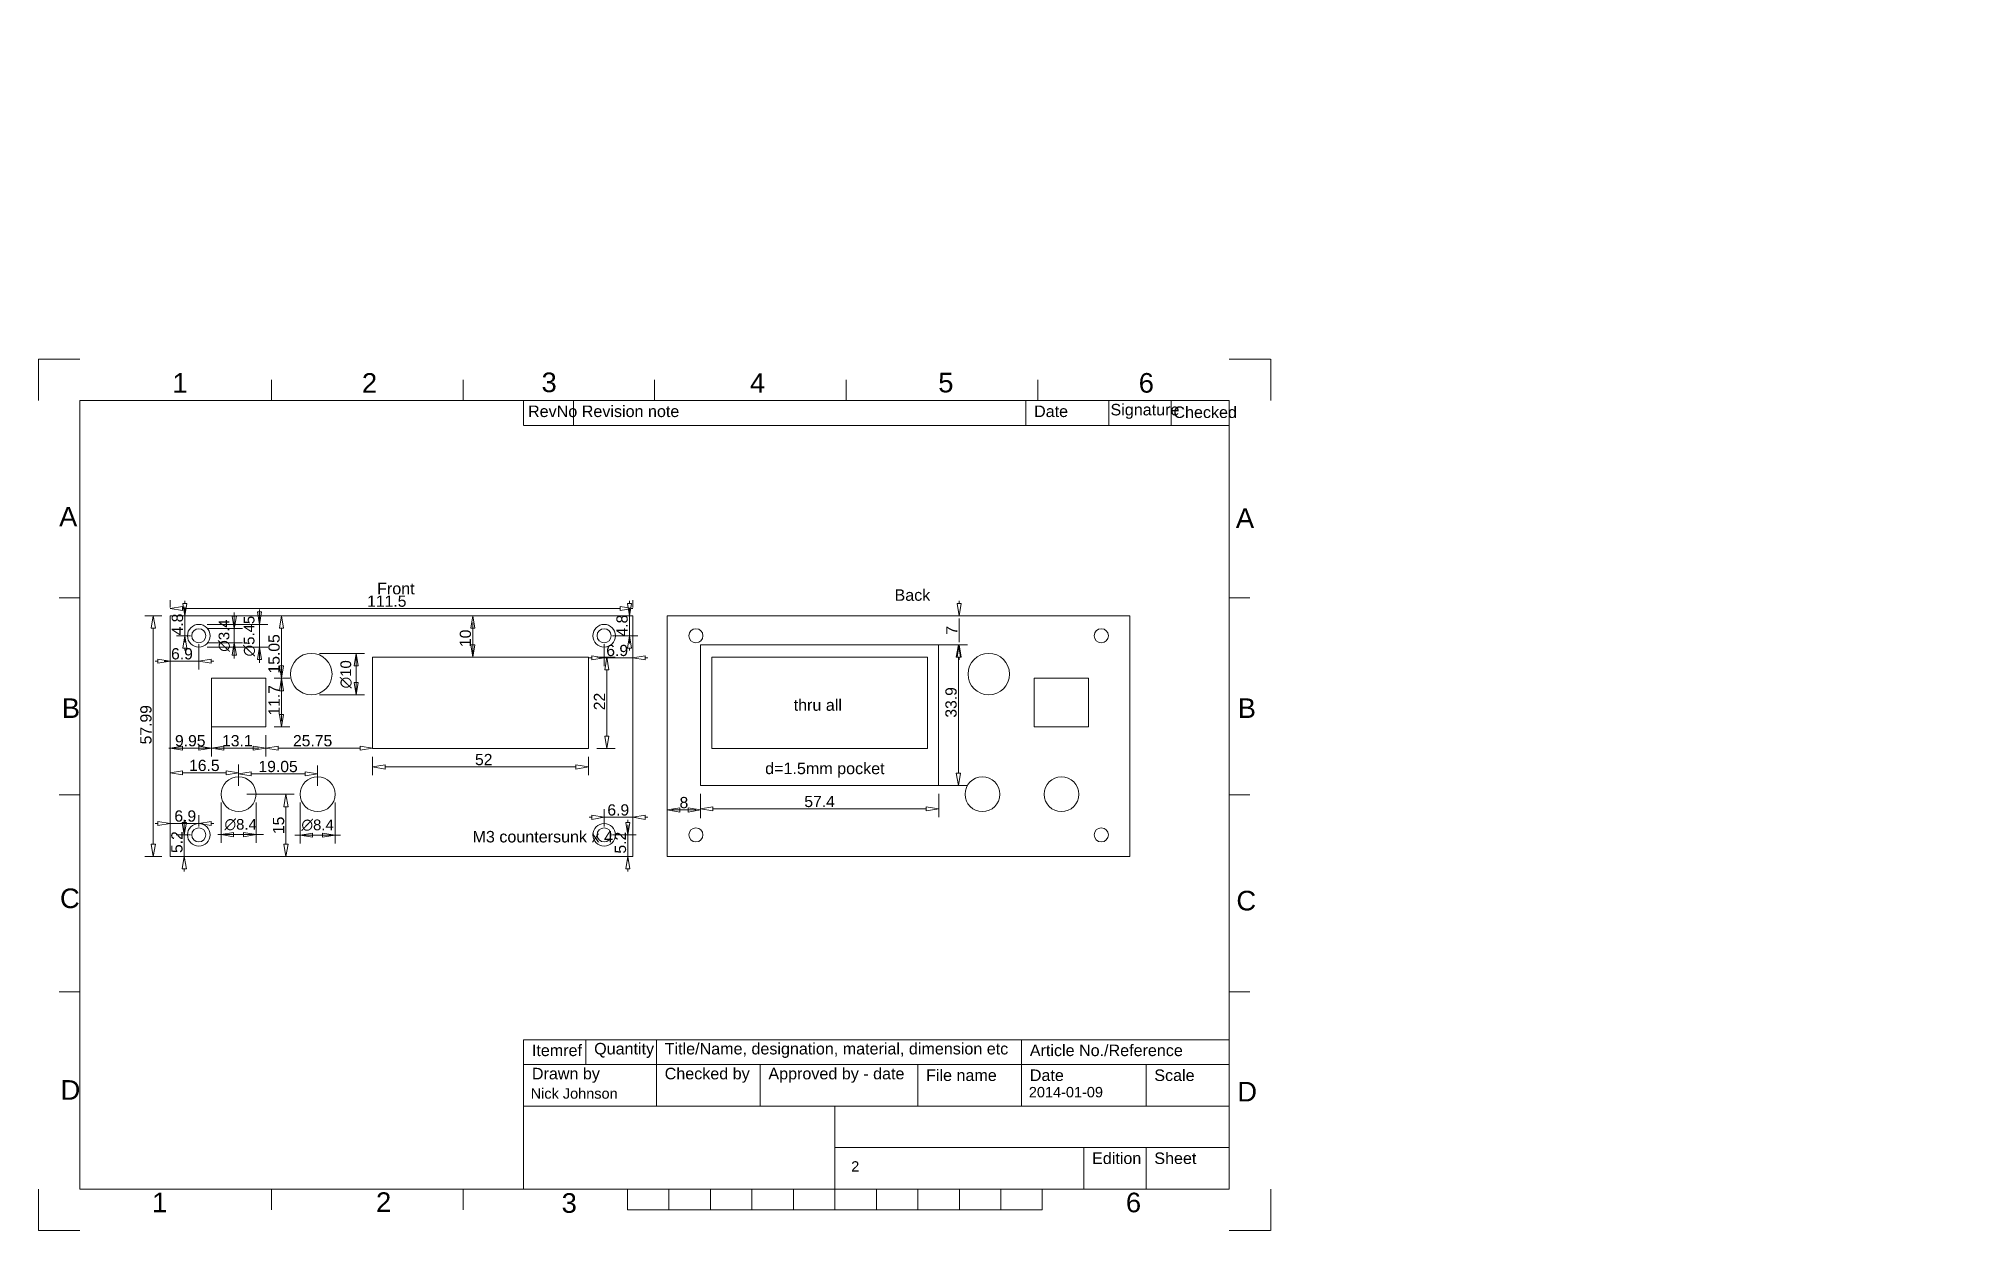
# Model space of a CAD drawing. Header units: millimetres. Extents: x 0 to 463, y 0 to 287.
import ezdxf

# ---------------------------------------------------------------- set-up
doc = ezdxf.new("R2010")
doc.units = ezdxf.units.MM
for name, color, linetype, lineweight in [('CONTINUOUS', 7, 'Continuous', 0), ('DIMENSIONS', 7, 'Continuous', 0), ('VISIBLE', 7, 'Continuous', 0)]:
    doc.layers.add(name, color=color, linetype=linetype, lineweight=lineweight)
doc.dimstyles.new('ISO-25', dxfattribs={"dimtxt": 2.5, "dimasz": 2.5, "dimexe": 1.25, "dimexo": 0.625, "dimtad": 1, "dimtxsty": 'Standard', "dimcen": 2.5, "dimadec": 0, "dimazin": 0, "dimtfac": 1, "dimtmove": 0, "dimatfit": 3, "dimfxl": 1, "dimarcsym": 0})

# ---------------------------------------------------------------- blocks, each defined once
blk = doc.blocks.new('D1')
at = {"layer": 'DIMENSIONS'}
for p, q in [((47.2, 148.9), (47.2, 137.85)), ((47.2, 148.04), (47.2, 148.64)), ((40.64, 145.04), (49.2, 145.04)), ((40.64, 141.64), (49.2, 141.64)), ((47.2, 138.64), (47.2, 138.04))]:
    blk.add_line(p, q, dxfattribs=at)
for points in [[(47.2, 145.04), (46.7, 148.04), (47.7, 148.04), (47.2, 145.04)], [(47.2, 141.64), (47.7, 138.64), (46.7, 138.64), (47.2, 141.64)]]:
    blk.add_lwpolyline(points, dxfattribs=at)
at = {"layer": 'DIMENSIONS', "insert": (44.73, 143.37), "attachment_point": 5, "rotation": 90}
for s, char_height in [('{\\fAlibre Symbols|b0|i0|c0|p0;n}{\\fArial|b0|i0|c0|p0;\\H0.95x;3.4}{\\fMicrosoft Sans Serif|b0|i0|c0|p0;\\H0.85x;}', 2.70785), ('{\\fArial|b0|i0|c0|p0;}', 2.7079), ('{\\fArial|b0|i0|c0|p0;}', 2.7079)]:
    blk.add_mtext(s, dxfattribs=dict(at, char_height=char_height))
blk = doc.blocks.new('D2')
at = {"layer": 'DIMENSIONS'}
for p, q in [((53.27, 149.06), (53.27, 149.66)), ((53.27, 149.65), (53.27, 136.83)), ((40.64, 146.06), (55.27, 146.06)), ((40.64, 140.61), (55.27, 140.61)), ((53.27, 137.61), (53.27, 137.01))]:
    blk.add_line(p, q, dxfattribs=at)
for points in [[(53.27, 146.06), (52.77, 149.06), (53.77, 149.06), (53.27, 146.06)], [(53.27, 140.61), (53.77, 137.61), (52.77, 137.61), (53.27, 140.61)]]:
    blk.add_lwpolyline(points, dxfattribs=at)
at = {"layer": 'DIMENSIONS', "insert": (50.8, 143.24), "attachment_point": 5, "rotation": 90}
for s, char_height in [('{\\fAlibre Symbols|b0|i0|c0|p0;n}{\\fArial|b0|i0|c0|p0;\\H0.95x;5.45}{\\fMicrosoft Sans Serif|b0|i0|c0|p0;\\H0.85x;}', 2.70785), ('{\\fArial|b0|i0|c0|p0;}', 2.7079), ('{\\fArial|b0|i0|c0|p0;}', 2.7079)]:
    blk.add_mtext(s, dxfattribs=dict(at, char_height=char_height))
blk = doc.blocks.new('D3')
at = {"layer": 'DIMENSIONS'}
for p, q in [((67.77, 139.09), (78.56, 139.09)), ((76.56, 139.03), (76.56, 129.03)), ((76.56, 136.09), (76.56, 134.03)), ((76.56, 132.09), (76.56, 134.03)), ((67.77, 129.09), (78.56, 129.09))]:
    blk.add_line(p, q, dxfattribs=at)
for points in [[(76.56, 139.09), (77.06, 136.09), (76.06, 136.09), (76.56, 139.09)], [(76.56, 129.09), (76.06, 132.09), (77.06, 132.09), (76.56, 129.09)]]:
    blk.add_lwpolyline(points, dxfattribs=at)
at = {"layer": 'DIMENSIONS', "insert": (74.09, 134.03), "attachment_point": 5, "rotation": 90}
for s, char_height in [('{\\fAlibre Symbols|b0|i0|c0|p0;n}{\\fArial|b0|i0|c0|p0;\\H0.95x;10}{\\fMicrosoft Sans Serif|b0|i0|c0|p0;\\H0.85x;}', 2.70785), ('{\\fArial|b0|i0|c0|p0;}', 2.7079), ('{\\fArial|b0|i0|c0|p0;}', 2.7079)]:
    blk.add_mtext(s, dxfattribs=dict(at, char_height=char_height))
blk = doc.blocks.new('D4')
at = {"layer": 'DIMENSIONS'}
for p, q in [((56.79, 133.09), (60.57, 133.09)), ((58.57, 132.76), (58.57, 122.76)), ((58.57, 130.09), (58.57, 127.76)), ((58.57, 124.39), (58.57, 127.76)), ((56.79, 121.39), (60.57, 121.39))]:
    blk.add_line(p, q, dxfattribs=at)
for points in [[(58.57, 133.09), (59.07, 130.09), (58.07, 130.09), (58.57, 133.09)], [(58.57, 121.39), (58.07, 124.39), (59.07, 124.39), (58.57, 121.39)]]:
    blk.add_lwpolyline(points, dxfattribs=at)
at = {"layer": 'DIMENSIONS', "insert": (56.8, 127.76), "char_height": 2.7079, "attachment_point": 5, "rotation": 90}
for s in ['{\\fArial|b0|i0|c0|p0;11.7}{\\fMicrosoft Sans Serif|b0|i0|c0|p0;\\H0.85x;}', '{\\fArial|b0|i0|c0|p0;}', '{\\fArial|b0|i0|c0|p0;}']:
    blk.add_mtext(s, dxfattribs=at)
blk = doc.blocks.new('D5')
at = {"layer": 'DIMENSIONS'}
for p, q in [((41.69, 119.39), (41.69, 114.26)), ((53.11, 116.26), (42.76, 116.26)), ((44.69, 116.26), (47.94, 116.26)), ((51.79, 116.26), (47.94, 116.26)), ((54.79, 119.39), (54.79, 114.26))]:
    blk.add_line(p, q, dxfattribs=at)
for points in [[(41.69, 116.26), (44.69, 116.76), (44.69, 115.76), (41.69, 116.26)], [(54.79, 116.26), (51.79, 115.76), (51.79, 116.76), (54.79, 116.26)]]:
    blk.add_lwpolyline(points, dxfattribs=at)
at = {"layer": 'DIMENSIONS', "insert": (47.94, 118.02), "char_height": 2.7079, "attachment_point": 5}
for s in ['{\\fArial|b0|i0|c0|p0;13.1}{\\fMicrosoft Sans Serif|b0|i0|c0|p0;\\H0.85x;}', '{\\fArial|b0|i0|c0|p0;}', '{\\fArial|b0|i0|c0|p0;}']:
    blk.add_mtext(s, dxfattribs=at)
blk = doc.blocks.new('D6')
at = {"layer": 'DIMENSIONS'}
for p, q in [((44.04, 103.14), (44.04, 93.4)), ((52.44, 103.14), (52.44, 93.4)), ((54.26, 95.4), (43.21, 95.4)), ((47.04, 95.4), (48.74, 95.4)), ((49.44, 95.4), (48.74, 95.4))]:
    blk.add_line(p, q, dxfattribs=at)
for points in [[(44.04, 95.4), (47.04, 95.9), (47.04, 94.9), (44.04, 95.4)], [(52.44, 95.4), (49.44, 94.9), (49.44, 95.9), (52.44, 95.4)]]:
    blk.add_lwpolyline(points, dxfattribs=at)
at = {"layer": 'DIMENSIONS', "insert": (48.74, 97.87), "attachment_point": 5}
for s, char_height in [('{\\fAlibre Symbols|b0|i0|c0|p0;n}{\\fArial|b0|i0|c0|p0;\\H0.95x;8.4}{\\fMicrosoft Sans Serif|b0|i0|c0|p0;\\H0.85x;}', 2.70785), ('{\\fArial|b0|i0|c0|p0;}', 2.7079), ('{\\fArial|b0|i0|c0|p0;}', 2.7079)]:
    blk.add_mtext(s, dxfattribs=dict(at, char_height=char_height))
blk = doc.blocks.new('D7')
at = {"layer": 'DIMENSIONS'}
for p, q in [((63.09, 103.14), (63.09, 93.27)), ((71.49, 103.14), (71.49, 93.27)), ((72.81, 95.27), (61.76, 95.27)), ((66.09, 95.27), (67.28, 95.27)), ((68.49, 95.27), (67.28, 95.27))]:
    blk.add_line(p, q, dxfattribs=at)
for points in [[(63.09, 95.27), (66.09, 95.77), (66.09, 94.77), (63.09, 95.27)], [(71.49, 95.27), (68.49, 94.77), (68.49, 95.77), (71.49, 95.27)]]:
    blk.add_lwpolyline(points, dxfattribs=at)
at = {"layer": 'DIMENSIONS', "insert": (67.28, 97.74), "attachment_point": 5}
for s, char_height in [('{\\fAlibre Symbols|b0|i0|c0|p0;n}{\\fArial|b0|i0|c0|p0;\\H0.95x;8.4}{\\fMicrosoft Sans Serif|b0|i0|c0|p0;\\H0.85x;}', 2.70785), ('{\\fArial|b0|i0|c0|p0;}', 2.7079), ('{\\fArial|b0|i0|c0|p0;}', 2.7079)]:
    blk.add_mtext(s, dxfattribs=dict(at, char_height=char_height))
blk = doc.blocks.new('D8')
at = {"layer": 'DIMENSIONS'}
for p, q in [((80.54, 114.14), (80.54, 109.72)), ((83.54, 111.72), (107.32, 111.72)), ((103.55, 111.72), (111.08, 111.72)), ((129.54, 111.72), (107.32, 111.72)), ((132.54, 114.14), (132.54, 109.72))]:
    blk.add_line(p, q, dxfattribs=at)
for points in [[(80.54, 111.72), (83.54, 112.22), (83.54, 111.22), (80.54, 111.72)], [(132.54, 111.72), (129.54, 111.22), (129.54, 112.22), (132.54, 111.72)]]:
    blk.add_lwpolyline(points, dxfattribs=at)
at = {"layer": 'DIMENSIONS', "insert": (107.32, 113.48), "char_height": 2.7079, "attachment_point": 5}
for s in ['{\\fArial|b0|i0|c0|p0;52}{\\fMicrosoft Sans Serif|b0|i0|c0|p0;\\H0.85x;}', '{\\fArial|b0|i0|c0|p0;}', '{\\fArial|b0|i0|c0|p0;}']:
    blk.add_mtext(s, dxfattribs=at)
blk = doc.blocks.new('D9')
at = {"layer": 'DIMENSIONS'}
for p, q in [((134.54, 138.14), (138.97, 138.14)), ((136.97, 135.14), (136.97, 127.49)), ((136.97, 123.73), (136.97, 131.26)), ((136.97, 119.14), (136.97, 127.49)), ((134.54, 116.14), (138.97, 116.14))]:
    blk.add_line(p, q, dxfattribs=at)
for points in [[(136.97, 138.14), (137.47, 135.14), (136.47, 135.14), (136.97, 138.14)], [(136.97, 116.14), (136.47, 119.14), (137.47, 119.14), (136.97, 116.14)]]:
    blk.add_lwpolyline(points, dxfattribs=at)
at = {"layer": 'DIMENSIONS', "insert": (135.21, 127.49), "char_height": 2.7079, "attachment_point": 5, "rotation": 90}
for s in ['{\\fArial|b0|i0|c0|p0;22}{\\fMicrosoft Sans Serif|b0|i0|c0|p0;\\H0.85x;}', '{\\fArial|b0|i0|c0|p0;}', '{\\fArial|b0|i0|c0|p0;}']:
    blk.add_mtext(s, dxfattribs=at)
blk = doc.blocks.new('D10')
at = {"layer": 'DIMENSIONS'}
for p, q in [((31.74, 146.14), (31.74, 135.21)), ((38.64, 141.34), (38.64, 135.21)), ((28.74, 137.21), (28.14, 137.21)), ((30.3, 137.21), (38.89, 137.21)), ((41.64, 137.21), (42.24, 137.21))]:
    blk.add_line(p, q, dxfattribs=at)
for points in [[(31.74, 137.21), (28.74, 136.71), (28.74, 137.71), (31.74, 137.21)], [(38.64, 137.21), (41.64, 137.71), (41.64, 136.71), (38.64, 137.21)]]:
    blk.add_lwpolyline(points, dxfattribs=at)
at = {"layer": 'DIMENSIONS', "insert": (34.59, 138.97), "char_height": 2.7079, "attachment_point": 5}
for s in ['{\\fArial|b0|i0|c0|p0;6.9}{\\fMicrosoft Sans Serif|b0|i0|c0|p0;\\H0.85x;}', '{\\fArial|b0|i0|c0|p0;}', '{\\fArial|b0|i0|c0|p0;}']:
    blk.add_mtext(s, dxfattribs=at)
blk = doc.blocks.new('D11')
at = {"layer": 'DIMENSIONS'}
for p, q in [((35.29, 151.14), (35.29, 151.74)), ((35.29, 150.33), (35.29, 141.75)), ((33.74, 148.14), (37.29, 148.14)), ((36.64, 143.34), (33.29, 143.34)), ((35.29, 140.34), (35.29, 139.74))]:
    blk.add_line(p, q, dxfattribs=at)
for points in [[(35.29, 148.14), (34.79, 151.14), (35.79, 151.14), (35.29, 148.14)], [(35.29, 143.34), (35.79, 140.34), (34.79, 140.34), (35.29, 143.34)]]:
    blk.add_lwpolyline(points, dxfattribs=at)
at = {"layer": 'DIMENSIONS', "insert": (33.52, 146.04), "char_height": 2.7079, "attachment_point": 5, "rotation": 90}
for s in ['{\\fArial|b0|i0|c0|p0;4.8}{\\fMicrosoft Sans Serif|b0|i0|c0|p0;\\H0.85x;}', '{\\fArial|b0|i0|c0|p0;}', '{\\fArial|b0|i0|c0|p0;}']:
    blk.add_mtext(s, dxfattribs=at)
blk = doc.blocks.new('D12')
at = {"layer": 'DIMENSIONS'}
for p, q in [((28.74, 98.11), (28.14, 98.11)), ((31.1, 98.11), (39.69, 98.11)), ((31.74, 92.14), (31.74, 100.11)), ((38.64, 97.34), (38.64, 100.11)), ((41.64, 98.11), (42.24, 98.11))]:
    blk.add_line(p, q, dxfattribs=at)
for points in [[(31.74, 98.11), (28.74, 97.61), (28.74, 98.61), (31.74, 98.11)], [(38.64, 98.11), (41.64, 98.61), (41.64, 97.61), (38.64, 98.11)]]:
    blk.add_lwpolyline(points, dxfattribs=at)
at = {"layer": 'DIMENSIONS', "insert": (35.39, 99.87), "char_height": 2.7079, "attachment_point": 5}
for s in ['{\\fArial|b0|i0|c0|p0;6.9}{\\fMicrosoft Sans Serif|b0|i0|c0|p0;\\H0.85x;}', '{\\fArial|b0|i0|c0|p0;}', '{\\fArial|b0|i0|c0|p0;}']:
    blk.add_mtext(s, dxfattribs=at)
blk = doc.blocks.new('D13')
at = {"layer": 'DIMENSIONS'}
for p, q in [((35.16, 98.34), (35.16, 98.94)), ((35.16, 89.31), (35.16, 97.89)), ((36.64, 95.34), (33.16, 95.34)), ((33.74, 90.14), (37.16, 90.14)), ((35.16, 87.14), (35.16, 86.54))]:
    blk.add_line(p, q, dxfattribs=at)
for points in [[(35.16, 95.34), (34.66, 98.34), (35.66, 98.34), (35.16, 95.34)], [(35.16, 90.14), (35.66, 87.14), (34.66, 87.14), (35.16, 90.14)]]:
    blk.add_lwpolyline(points, dxfattribs=at)
at = {"layer": 'DIMENSIONS', "insert": (33.39, 93.6), "char_height": 2.7079, "attachment_point": 5, "rotation": 90}
for s in ['{\\fArial|b0|i0|c0|p0;5.2}{\\fMicrosoft Sans Serif|b0|i0|c0|p0;\\H0.85x;}', '{\\fArial|b0|i0|c0|p0;}', '{\\fArial|b0|i0|c0|p0;}']:
    blk.add_mtext(s, dxfattribs=at)
blk = doc.blocks.new('D14')
at = {"layer": 'DIMENSIONS'}
for p, q in [((142.44, 151.14), (142.44, 151.74)), ((142.44, 150.07), (142.44, 141.48)), ((141.24, 148.14), (140.44, 148.14)), ((138.34, 143.34), (144.44, 143.34)), ((142.44, 140.34), (142.44, 139.74))]:
    blk.add_line(p, q, dxfattribs=at)
for points in [[(142.44, 148.14), (141.94, 151.14), (142.94, 151.14), (142.44, 148.14)], [(142.44, 143.34), (142.94, 140.34), (141.94, 140.34), (142.44, 143.34)]]:
    blk.add_lwpolyline(points, dxfattribs=at)
at = {"layer": 'DIMENSIONS', "insert": (140.68, 145.77), "char_height": 2.7079, "attachment_point": 5, "rotation": 90}
for s in ['{\\fArial|b0|i0|c0|p0;4.8}{\\fMicrosoft Sans Serif|b0|i0|c0|p0;\\H0.85x;}', '{\\fArial|b0|i0|c0|p0;}', '{\\fArial|b0|i0|c0|p0;}']:
    blk.add_mtext(s, dxfattribs=at)
blk = doc.blocks.new('D15')
at = {"layer": 'DIMENSIONS'}
for p, q in [((143.24, 146.14), (143.24, 136.01)), ((136.34, 141.34), (136.34, 136.01)), ((133.34, 138.01), (132.74, 138.01)), ((143.77, 138.01), (135.18, 138.01)), ((146.24, 138.01), (146.84, 138.01))]:
    blk.add_line(p, q, dxfattribs=at)
for points in [[(136.34, 138.01), (133.34, 137.51), (133.34, 138.51), (136.34, 138.01)], [(143.24, 138.01), (146.24, 138.51), (146.24, 137.51), (143.24, 138.01)]]:
    blk.add_lwpolyline(points, dxfattribs=at)
at = {"layer": 'DIMENSIONS', "insert": (139.48, 139.77), "char_height": 2.7079, "attachment_point": 5}
for s in ['{\\fArial|b0|i0|c0|p0;6.9}{\\fMicrosoft Sans Serif|b0|i0|c0|p0;\\H0.85x;}', '{\\fArial|b0|i0|c0|p0;}', '{\\fArial|b0|i0|c0|p0;}']:
    blk.add_mtext(s, dxfattribs=at)
blk = doc.blocks.new('D16')
at = {"layer": 'DIMENSIONS'}
for p, q in [((142.04, 98.34), (142.04, 98.94)), ((142.04, 89.17), (142.04, 97.76)), ((138.34, 95.34), (144.04, 95.34)), ((141.24, 90.14), (140.04, 90.14)), ((142.04, 87.14), (142.04, 86.54))]:
    blk.add_line(p, q, dxfattribs=at)
for points in [[(142.04, 95.34), (141.54, 98.34), (142.54, 98.34), (142.04, 95.34)], [(142.04, 90.14), (142.54, 87.14), (141.54, 87.14), (142.04, 90.14)]]:
    blk.add_lwpolyline(points, dxfattribs=at)
at = {"layer": 'DIMENSIONS', "insert": (140.28, 93.47), "char_height": 2.7079, "attachment_point": 5, "rotation": 90}
for s in ['{\\fArial|b0|i0|c0|p0;5.2}{\\fMicrosoft Sans Serif|b0|i0|c0|p0;\\H0.85x;}', '{\\fArial|b0|i0|c0|p0;}', '{\\fArial|b0|i0|c0|p0;}']:
    blk.add_mtext(s, dxfattribs=at)
blk = doc.blocks.new('D17')
at = {"layer": 'DIMENSIONS'}
for p, q in [((133.34, 99.58), (132.74, 99.58)), ((144.04, 99.58), (135.45, 99.58)), ((136.34, 97.34), (136.34, 101.58)), ((143.24, 92.14), (143.24, 101.58)), ((146.24, 99.58), (146.84, 99.58))]:
    blk.add_line(p, q, dxfattribs=at)
for points in [[(136.34, 99.58), (133.34, 99.08), (133.34, 100.08), (136.34, 99.58)], [(143.24, 99.58), (146.24, 100.08), (146.24, 99.08), (143.24, 99.58)]]:
    blk.add_lwpolyline(points, dxfattribs=at)
at = {"layer": 'DIMENSIONS', "insert": (139.74, 101.34), "char_height": 2.7079, "attachment_point": 5}
for s in ['{\\fArial|b0|i0|c0|p0;6.9}{\\fMicrosoft Sans Serif|b0|i0|c0|p0;\\H0.85x;}', '{\\fArial|b0|i0|c0|p0;}', '{\\fArial|b0|i0|c0|p0;}']:
    blk.add_mtext(s, dxfattribs=at)
blk = doc.blocks.new('D18')
at = {"layer": 'DIMENSIONS'}
for p, q in [((31.74, 146.14), (31.74, 114.26)), ((41.69, 131.09), (41.69, 114.26)), ((31.42, 116.26), (41.77, 116.26)), ((34.74, 116.26), (36.59, 116.26)), ((38.69, 116.26), (36.59, 116.26))]:
    blk.add_line(p, q, dxfattribs=at)
for points in [[(31.74, 116.26), (34.74, 116.76), (34.74, 115.76), (31.74, 116.26)], [(41.69, 116.26), (38.69, 115.76), (38.69, 116.76), (41.69, 116.26)]]:
    blk.add_lwpolyline(points, dxfattribs=at)
at = {"layer": 'DIMENSIONS', "insert": (36.59, 118.02), "char_height": 2.7079, "attachment_point": 5}
for s in ['{\\fArial|b0|i0|c0|p0;9.95}{\\fMicrosoft Sans Serif|b0|i0|c0|p0;\\H0.85x;}', '{\\fArial|b0|i0|c0|p0;}', '{\\fArial|b0|i0|c0|p0;}']:
    blk.add_mtext(s, dxfattribs=at)
blk = doc.blocks.new('D19')
at = {"layer": 'DIMENSIONS'}
for p, q in [((33.74, 148.14), (60.57, 148.14)), ((58.57, 145.14), (58.57, 138.97)), ((58.57, 132.91), (58.57, 145.03)), ((58.57, 136.09), (58.57, 138.97)), ((56.79, 133.09), (60.57, 133.09))]:
    blk.add_line(p, q, dxfattribs=at)
for points in [[(58.57, 148.14), (59.07, 145.14), (58.07, 145.14), (58.57, 148.14)], [(58.57, 133.09), (58.07, 136.09), (59.07, 136.09), (58.57, 133.09)]]:
    blk.add_lwpolyline(points, dxfattribs=at)
at = {"layer": 'DIMENSIONS', "insert": (56.8, 138.97), "char_height": 2.7079, "attachment_point": 5, "rotation": 90}
for s in ['{\\fArial|b0|i0|c0|p0;15.05}{\\fMicrosoft Sans Serif|b0|i0|c0|p0;\\H0.85x;}', '{\\fArial|b0|i0|c0|p0;}', '{\\fArial|b0|i0|c0|p0;}']:
    blk.add_mtext(s, dxfattribs=at)
blk = doc.blocks.new('D20')
at = {"layer": 'DIMENSIONS'}
for p, q in [((54.79, 119.39), (54.79, 114.26)), ((57.79, 116.26), (66.08, 116.26)), ((72.14, 116.26), (60.03, 116.26)), ((77.54, 116.26), (66.08, 116.26)), ((80.54, 118.14), (80.54, 118.26))]:
    blk.add_line(p, q, dxfattribs=at)
for points in [[(54.79, 116.26), (57.79, 116.76), (57.79, 115.76), (54.79, 116.26)], [(80.54, 116.26), (77.54, 115.76), (77.54, 116.76), (80.54, 116.26)]]:
    blk.add_lwpolyline(points, dxfattribs=at)
at = {"layer": 'DIMENSIONS', "insert": (66.08, 118.02), "char_height": 2.7079, "attachment_point": 5}
for s in ['{\\fArial|b0|i0|c0|p0;25.75}{\\fMicrosoft Sans Serif|b0|i0|c0|p0;\\H0.85x;}', '{\\fArial|b0|i0|c0|p0;}', '{\\fArial|b0|i0|c0|p0;}']:
    blk.add_mtext(s, dxfattribs=at)
blk = doc.blocks.new('D21')
at = {"layer": 'DIMENSIONS'}
for p, q in [((141.24, 148.14), (102.68, 148.14)), ((104.68, 146.47), (104.68, 138.94)), ((104.68, 145.14), (104.68, 142.71)), ((104.68, 141.14), (104.68, 142.71)), ((82.54, 138.14), (106.68, 138.14))]:
    blk.add_line(p, q, dxfattribs=at)
for points in [[(104.68, 148.14), (105.18, 145.14), (104.18, 145.14), (104.68, 148.14)], [(104.68, 138.14), (104.18, 141.14), (105.18, 141.14), (104.68, 138.14)]]:
    blk.add_lwpolyline(points, dxfattribs=at)
at = {"layer": 'DIMENSIONS', "insert": (102.91, 142.71), "char_height": 2.7079, "attachment_point": 5, "rotation": 90}
for s in ['{\\fArial|b0|i0|c0|p0;10}{\\fMicrosoft Sans Serif|b0|i0|c0|p0;\\H0.85x;}', '{\\fArial|b0|i0|c0|p0;}', '{\\fArial|b0|i0|c0|p0;}']:
    blk.add_mtext(s, dxfattribs=at)
blk = doc.blocks.new('D22')
at = {"layer": 'DIMENSIONS'}
for p, q in [((31.74, 150.14), (31.74, 151.88)), ((34.74, 149.88), (83.96, 149.88)), ((89.67, 149.88), (78.26, 149.88)), ((140.24, 149.88), (83.96, 149.88)), ((143.24, 150.14), (143.24, 151.88))]:
    blk.add_line(p, q, dxfattribs=at)
for points in [[(31.74, 149.88), (34.74, 150.38), (34.74, 149.38), (31.74, 149.88)], [(143.24, 149.88), (140.24, 149.38), (140.24, 150.38), (143.24, 149.88)]]:
    blk.add_lwpolyline(points, dxfattribs=at)
at = {"layer": 'DIMENSIONS', "insert": (83.96, 151.65), "char_height": 2.7079, "attachment_point": 5}
for s in ['{\\fArial|b0|i0|c0|p0;111.5}{\\fMicrosoft Sans Serif|b0|i0|c0|p0;\\H0.85x;}', '{\\fArial|b0|i0|c0|p0;}', '{\\fArial|b0|i0|c0|p0;}']:
    blk.add_mtext(s, dxfattribs=at)
blk = doc.blocks.new('D23')
at = {"layer": 'DIMENSIONS'}
for p, q in [((29.74, 148.14), (25.68, 148.14)), ((27.68, 145.14), (27.68, 121.89)), ((27.68, 127.95), (27.68, 115.83)), ((27.68, 93.14), (27.68, 121.89)), ((29.74, 90.14), (25.68, 90.14))]:
    blk.add_line(p, q, dxfattribs=at)
for points in [[(27.68, 148.14), (28.18, 145.14), (27.18, 145.14), (27.68, 148.14)], [(27.68, 90.14), (27.18, 93.14), (28.18, 93.14), (27.68, 90.14)]]:
    blk.add_lwpolyline(points, dxfattribs=at)
at = {"layer": 'DIMENSIONS', "insert": (25.92, 121.89), "char_height": 2.7079, "attachment_point": 5, "rotation": 90}
for s in ['{\\fArial|b0|i0|c0|p0;57.99}{\\fMicrosoft Sans Serif|b0|i0|c0|p0;\\H0.85x;}', '{\\fArial|b0|i0|c0|p0;}', '{\\fArial|b0|i0|c0|p0;}']:
    blk.add_mtext(s, dxfattribs=at)
blk = doc.blocks.new('D24')
at = {"layer": 'DIMENSIONS'}
for p, q in [((31.74, 92.14), (31.74, 112.31)), ((48.24, 107.14), (48.24, 112.31)), ((34.74, 110.31), (39.99, 110.31)), ((34.81, 110.31), (45.16, 110.31)), ((45.24, 110.31), (39.99, 110.31))]:
    blk.add_line(p, q, dxfattribs=at)
for points in [[(31.74, 110.31), (34.74, 110.81), (34.74, 109.81), (31.74, 110.31)], [(48.24, 110.31), (45.24, 109.81), (45.24, 110.81), (48.24, 110.31)]]:
    blk.add_lwpolyline(points, dxfattribs=at)
at = {"layer": 'DIMENSIONS', "insert": (39.99, 112.07), "char_height": 2.7079, "attachment_point": 5}
for s in ['{\\fArial|b0|i0|c0|p0;16.5}{\\fMicrosoft Sans Serif|b0|i0|c0|p0;\\H0.85x;}', '{\\fArial|b0|i0|c0|p0;}', '{\\fArial|b0|i0|c0|p0;}']:
    blk.add_mtext(s, dxfattribs=at)
blk = doc.blocks.new('D25')
at = {"layer": 'DIMENSIONS'}
for p, q in [((48.24, 107.14), (48.24, 112.05)), ((67.29, 107.14), (67.29, 112.05)), ((51.24, 110.05), (57.76, 110.05)), ((63.82, 110.05), (51.71, 110.05)), ((64.29, 110.05), (57.76, 110.05))]:
    blk.add_line(p, q, dxfattribs=at)
for points in [[(48.24, 110.05), (51.24, 110.55), (51.24, 109.55), (48.24, 110.05)], [(67.29, 110.05), (64.29, 109.55), (64.29, 110.55), (67.29, 110.05)]]:
    blk.add_lwpolyline(points, dxfattribs=at)
at = {"layer": 'DIMENSIONS', "insert": (57.76, 111.81), "char_height": 2.7079, "attachment_point": 5}
for s in ['{\\fArial|b0|i0|c0|p0;19.05}{\\fMicrosoft Sans Serif|b0|i0|c0|p0;\\H0.85x;}', '{\\fArial|b0|i0|c0|p0;}', '{\\fArial|b0|i0|c0|p0;}']:
    blk.add_mtext(s, dxfattribs=at)
blk = doc.blocks.new('D26')
at = {"layer": 'DIMENSIONS'}
for p, q in [((50.24, 105.14), (61.65, 105.14)), ((59.65, 102.14), (59.65, 97.64)), ((59.65, 93.88), (59.65, 101.41)), ((59.65, 93.14), (59.65, 97.64)), ((33.74, 90.14), (61.65, 90.14))]:
    blk.add_line(p, q, dxfattribs=at)
for points in [[(59.65, 105.14), (60.15, 102.14), (59.15, 102.14), (59.65, 105.14)], [(59.65, 90.14), (59.15, 93.14), (60.15, 93.14), (59.65, 90.14)]]:
    blk.add_lwpolyline(points, dxfattribs=at)
at = {"layer": 'DIMENSIONS', "insert": (57.89, 97.64), "char_height": 2.7079, "attachment_point": 5, "rotation": 90}
for s in ['{\\fArial|b0|i0|c0|p0;15}{\\fMicrosoft Sans Serif|b0|i0|c0|p0;\\H0.85x;}', '{\\fArial|b0|i0|c0|p0;}', '{\\fArial|b0|i0|c0|p0;}']:
    blk.add_mtext(s, dxfattribs=at)
blk = doc.blocks.new('D27')
at = {"layer": 'DIMENSIONS'}
for p, q in [((161.56, 141.14), (223.71, 141.14)), ((221.71, 138.14), (221.71, 127.27)), ((221.71, 132.45), (221.71, 122.1)), ((221.71, 110.24), (221.71, 127.27)), ((161.56, 107.24), (223.71, 107.24))]:
    blk.add_line(p, q, dxfattribs=at)
for points in [[(221.71, 141.14), (222.21, 138.14), (221.21, 138.14), (221.71, 141.14)], [(221.71, 107.24), (221.21, 110.24), (222.21, 110.24), (221.71, 107.24)]]:
    blk.add_lwpolyline(points, dxfattribs=at)
at = {"layer": 'DIMENSIONS', "insert": (219.95, 127.27), "char_height": 2.7079, "attachment_point": 5, "rotation": 90}
for s in ['{\\fArial|b0|i0|c0|p0;33.9}{\\fMicrosoft Sans Serif|b0|i0|c0|p0;\\H0.85x;}', '{\\fArial|b0|i0|c0|p0;}', '{\\fArial|b0|i0|c0|p0;}']:
    blk.add_mtext(s, dxfattribs=at)
blk = doc.blocks.new('D28')
at = {"layer": 'DIMENSIONS'}
for p, q in [((221.9, 151.14), (221.9, 151.74)), ((261.06, 148.14), (219.9, 148.14)), ((221.9, 141.75), (221.9, 147.52)), ((218.96, 141.14), (223.9, 141.14)), ((221.9, 138.14), (221.9, 137.54))]:
    blk.add_line(p, q, dxfattribs=at)
for points in [[(221.9, 148.14), (221.4, 151.14), (222.4, 151.14), (221.9, 148.14)], [(221.9, 141.14), (222.4, 138.14), (221.4, 138.14), (221.9, 141.14)]]:
    blk.add_lwpolyline(points, dxfattribs=at)
at = {"layer": 'DIMENSIONS', "insert": (220.13, 144.64), "char_height": 2.7079, "attachment_point": 5, "rotation": 90}
for s in ['{\\fArial|b0|i0|c0|p0;7}{\\fMicrosoft Sans Serif|b0|i0|c0|p0;\\H0.85x;}', '{\\fArial|b0|i0|c0|p0;}', '{\\fArial|b0|i0|c0|p0;}']:
    blk.add_mtext(s, dxfattribs=at)
blk = doc.blocks.new('D29')
at = {"layer": 'DIMENSIONS'}
for p, q in [((159.56, 105.24), (159.56, 99.62)), ((216.96, 105.24), (216.96, 99.62)), ((162.56, 101.62), (188.26, 101.62)), ((183.08, 101.62), (193.43, 101.62)), ((213.96, 101.62), (188.26, 101.62))]:
    blk.add_line(p, q, dxfattribs=at)
for points in [[(159.56, 101.62), (162.56, 102.12), (162.56, 101.12), (159.56, 101.62)], [(216.96, 101.62), (213.96, 101.12), (213.96, 102.12), (216.96, 101.62)]]:
    blk.add_lwpolyline(points, dxfattribs=at)
at = {"layer": 'DIMENSIONS', "insert": (188.26, 103.38), "char_height": 2.7079, "attachment_point": 5}
for s in ['{\\fArial|b0|i0|c0|p0;57.4}{\\fMicrosoft Sans Serif|b0|i0|c0|p0;\\H0.85x;}', '{\\fArial|b0|i0|c0|p0;}', '{\\fArial|b0|i0|c0|p0;}']:
    blk.add_mtext(s, dxfattribs=at)
blk = doc.blocks.new('D30')
at = {"layer": 'DIMENSIONS'}
for p, q in [((151.56, 92.14), (151.56, 103.35)), ((159.56, 105.24), (159.56, 99.35)), ((158.44, 101.35), (152.68, 101.35)), ((154.56, 101.35), (155.56, 101.35)), ((156.56, 101.35), (155.56, 101.35))]:
    blk.add_line(p, q, dxfattribs=at)
for points in [[(151.56, 101.35), (154.56, 101.85), (154.56, 100.85), (151.56, 101.35)], [(159.56, 101.35), (156.56, 100.85), (156.56, 101.85), (159.56, 101.35)]]:
    blk.add_lwpolyline(points, dxfattribs=at)
at = {"layer": 'DIMENSIONS', "insert": (155.56, 103.12), "char_height": 2.7079, "attachment_point": 5}
for s in ['{\\fArial|b0|i0|c0|p0;8}{\\fMicrosoft Sans Serif|b0|i0|c0|p0;\\H0.85x;}', '{\\fArial|b0|i0|c0|p0;}', '{\\fArial|b0|i0|c0|p0;}']:
    blk.add_mtext(s, dxfattribs=at)
blk = doc.blocks.new('BLOCK0')
at = {"layer": 'CONTINUOUS'}
for p, q in [((0, 209.99), (0, 199.99)), ((10.02, 209.99), (0.02, 209.99)), ((296.96, 209.99), (286.96, 209.99)), ((297, 199.99), (297, 209.99)), ((56.17, 200), (56.17, 205)), ((102.33, 200), (102.33, 205)), ((148.5, 200), (148.5, 205)), ((194.67, 199.99), (194.67, 204.99)), ((240.83, 199.99), (240.83, 204.99)), ((287, 200), (10, 200)), ((10, 200), (10, 10)), ((116.94, 193.99), (116.94, 199.99)), ((128.96, 193.99), (128.96, 199.99)), ((237.96, 193.99), (237.96, 199.99)), ((257.96, 193.99), (257.96, 199.99)), ((272.96, 193.99), (272.96, 199.99)), ((287, 10), (287, 200)), ((116.96, 193.99), (286.96, 193.99)), ((5, 152.5), (10, 152.5)), ((286.94, 152.5), (291.94, 152.5)), ((10, 105), (5, 105)), ((291.94, 105), (286.94, 105)), ((10, 57.5), (5, 57.5)), ((291.94, 57.5), (286.94, 57.5)), ((116.94, 46), (286.94, 46)), ((116.94, 40), (116.94, 46)), ((131.94, 40), (131.94, 46)), ((148.94, 40), (148.94, 46)), ((236.94, 40), (236.94, 46)), ((116.94, 40), (286.94, 40)), ((116.94, 10), (116.94, 40)), ((148.94, 30), (148.94, 40)), ((173.94, 30), (173.94, 40)), ((211.94, 30), (211.94, 40)), ((236.94, 30), (236.94, 40)), ((266.94, 30), (266.94, 40)), ((116.94, 30), (286.94, 30)), ((191.94, 10), (191.94, 30)), ((191.94, 20), (286.94, 20)), ((251.94, 10), (251.94, 20)), ((266.94, 10), (266.94, 20)), ((191.94, 10), (191.94, 15)), ((0, 0), (0, 10)), ((10, 10), (287, 10)), ((56.17, 10), (56.17, 5)), ((102.33, 10), (102.33, 5)), ((141.94, 5), (141.94, 10)), ((151.94, 5), (151.94, 10)), ((161.94, 5), (161.94, 10)), ((171.94, 5), (171.94, 10)), ((181.94, 5), (181.94, 10)), ((191.94, 10), (191.94, 5)), ((201.94, 5), (201.94, 10)), ((211.94, 5), (211.94, 10)), ((221.94, 5), (221.94, 10)), ((231.94, 5), (231.94, 10)), ((241.94, 5), (241.94, 10)), ((297, 0), (297, 10)), ((141.94, 5), (241.94, 5)), ((0, 0), (10, 0)), ((296.94, 0), (286.94, 0))]:
    blk.add_line(p, q, dxfattribs=at)
at = {"layer": 'CONTINUOUS', "attachment_point": 4}
for s, insert, char_height in [('{\\fArial|b0|i0|c0|p0;\\C7;1}{\\fArial|b0|i0|c0|p0;\\C7;}', (32.27, 204.25), 4.7214), ('{\\fArial|b0|i0|c0|p0;\\C7;2}{\\fArial|b0|i0|c0|p0;\\C7;}', (77.96, 204.25), 4.7214), ('{\\fArial|b0|i0|c0|p0;\\C7;3}{\\fArial|b0|i0|c0|p0;\\C7;}', (121.25, 204.36), 4.7214), ('{\\fArial|b0|i0|c0|p0;\\C7;4}{\\fArial|b0|i0|c0|p0;\\C7;}', (171.46, 204.24), 4.7214), ('{\\fArial|b0|i0|c0|p0;\\C7;5}{\\fArial|b0|i0|c0|p0;\\C7;}', (216.86, 204.3), 4.7214), ('{\\fArial|b0|i0|c0|p0;\\C7;6}{\\fArial|b0|i0|c0|p0;\\C7;}', (265.17, 204.24), 4.7214), ('{\\fArial|b0|i0|c0|p0;\\C7;Signature}{\\fArial|b0|i0|c0|p0;\\C7;}', (258.37, 197.4), 2.7773), ('{\\fArial|b0|i0|c0|p0;\\C7;RevNo}{\\fArial|b0|i0|c0|p0;\\C7;}', (118, 197.4), 2.7773), ('{\\fArial|b0|i0|c0|p0;\\C7;Revision note}{\\fArial|b0|i0|c0|p0;\\C7;}', (130.95, 197.4), 2.7773), ('{\\fArial|b0|i0|c0|p0;\\C7;Date}{\\fArial|b0|i0|c0|p0;\\C7;}', (239.95, 197.4), 2.7773), ('{\\fArial|b0|i0|c0|p0;\\C7;Checked}{\\fArial|b0|i0|c0|p0;\\C7;}', (273.53, 197.17), 2.7773), ('{\\fArial|b0|i0|c0|p0;\\C7;A}{\\fArial|b0|i0|c0|p0;\\C7;}', (4.98, 172.03), 4.7214), ('{\\fArial|b0|i0|c0|p0;\\C7;A}{\\fArial|b0|i0|c0|p0;\\C7;}', (288.59, 171.68), 4.7214), ('{\\fArial|b0|i0|c0|p0;\\C7;B}{\\fArial|b0|i0|c0|p0;\\C7;}', (5.62, 125.89), 4.7214), ('{\\fArial|b0|i0|c0|p0;\\C7;B}{\\fArial|b0|i0|c0|p0;\\C7;}', (289.03, 125.89), 4.7214), ('{\\fArial|b0|i0|c0|p0;\\C7;C}{\\fArial|b0|i0|c0|p0;\\C7;}', (5.19, 80.03), 4.7214), ('{\\fArial|b0|i0|c0|p0;\\C7;C}{\\fArial|b0|i0|c0|p0;\\C7;}', (288.71, 79.47), 4.7214), ('{\\fArial|b0|i0|c0|p0;\\C7;Itemref}{\\fArial|b0|i0|c0|p0;\\C7;}', (118.93, 43.41), 2.7773), ('{\\fArial|b0|i0|c0|p0;\\C7;Quantity}{\\fArial|b0|i0|c0|p0;\\C7;}', (133.93, 43.41), 2.7773), ('{\\fArial|b0|i0|c0|p0;\\C7;Title/Name, designation, material, dimension etc}{\\fArial|b0|i0|c0|p0;\\C7;}', (150.93, 43.41), 2.7773), ('{\\fArial|b0|i0|c0|p0;\\C7;Article No./Reference}{\\fArial|b0|i0|c0|p0;\\C7;}', (238.93, 43.41), 2.7773), ('{\\fArial|b0|i0|c0|p0;\\C7;Drawn by}{\\fArial|b0|i0|c0|p0;\\C7;}', (118.93, 37.41), 2.7773), ('{\\fArial|b0|i0|c0|p0;\\C7;Checked by}{\\fArial|b0|i0|c0|p0;\\C7;}', (150.93, 37.41), 2.7773), ('{\\fArial|b0|i0|c0|p0;\\C7;Approved by - date}{\\fArial|b0|i0|c0|p0;\\C7;}', (175.93, 37.41), 2.7773), ('{\\fArial|b0|i0|c0|p0;\\C7;File name}{\\fArial|b0|i0|c0|p0;\\C7;}', (213.93, 37.41), 2.7773), ('{\\fArial|b0|i0|c0|p0;\\C7;Date}{\\fArial|b0|i0|c0|p0;\\C7;}', (238.93, 37.41), 2.7773), ('{\\fArial|b0|i0|c0|p0;\\C7;Scale}{\\fArial|b0|i0|c0|p0;\\C7;}', (268.93, 37.41), 2.7773), ('{\\fArial|b0|i0|c0|p0;\\C7;D}{\\fArial|b0|i0|c0|p0;\\C7;}', (5.34, 33.89), 4.7214), ('{\\fArial|b0|i0|c0|p0;\\C7;Nick Johnson}{\\fArial|b0|i0|c0|p0;\\C7;}', (118.63, 33.01), 2.4996), ('{\\fArial|b0|i0|c0|p0;\\C7;2014-01-09}{\\fArial|b0|i0|c0|p0;\\C7;}', (238.69, 33.34), 2.4996), ('{\\fArial|b0|i0|c0|p0;\\C7;D}{\\fArial|b0|i0|c0|p0;\\C7;}', (288.92, 33.47), 4.7214), ('{\\fArial|b0|i0|c0|p0;\\C7;Edition}{\\fArial|b0|i0|c0|p0;\\C7;}', (253.93, 17.41), 2.7773), ('{\\fArial|b0|i0|c0|p0;\\C7;Sheet}{\\fArial|b0|i0|c0|p0;\\C7;}', (268.93, 17.41), 2.7773), ('{\\fArial|b0|i0|c0|p0;\\C7;2}{\\fArial|b0|i0|c0|p0;\\C7;}', (195.88, 15.46), 2.4996), ('{\\fArial|b0|i0|c0|p0;\\C7;2}{\\fArial|b0|i0|c0|p0;\\C7;}', (81.36, 6.85), 4.7214), ('{\\fArial|b0|i0|c0|p0;\\C7;1}{\\fArial|b0|i0|c0|p0;\\C7;}', (27.39, 6.79), 4.7214), ('{\\fArial|b0|i0|c0|p0;\\C7;3}{\\fArial|b0|i0|c0|p0;\\C7;}', (126.09, 6.61), 4.7214), ('{\\fArial|b0|i0|c0|p0;\\C7;6}{\\fArial|b0|i0|c0|p0;\\C7;}', (262.08, 6.74), 4.7214)]:
    blk.add_mtext(s, dxfattribs=dict(at, insert=insert, char_height=char_height))

msp = doc.modelspace()

# ---------------------------------------------------------------- linework, layer by layer
at = {"layer": 'VISIBLE'}
for p, q in [((31.739, 148.136), (143.239, 148.136)), ((31.739, 90.145), (31.739, 148.136)), ((143.239, 148.136), (143.239, 90.145)), ((151.558, 90.145), (151.558, 148.136)), ((151.558, 148.136), (263.058, 148.136)), ((263.058, 148.136), (263.058, 90.145)), ((159.558, 141.136), (216.958, 141.136)), ((159.558, 107.236), (159.558, 141.136)), ((216.958, 141.136), (216.958, 107.236)), ((80.539, 138.136), (132.539, 138.136)), ((80.539, 116.136), (80.539, 138.136)), ((132.539, 138.136), (132.539, 116.136)), ((214.258, 138.136), (162.258, 138.136)), ((162.258, 138.136), (162.258, 116.136)), ((214.258, 116.136), (214.258, 138.136)), ((41.689, 133.09), (41.689, 121.39)), ((54.789, 133.09), (41.689, 133.09)), ((54.789, 121.39), (54.789, 133.09)), ((253.108, 133.09), (240.008, 133.09)), ((240.008, 133.09), (240.008, 121.39)), ((253.108, 121.39), (253.108, 133.09)), ((41.689, 121.39), (54.789, 121.39)), ((240.008, 121.39), (253.108, 121.39)), ((132.539, 116.136), (80.539, 116.136)), ((162.258, 116.136), (214.258, 116.136)), ((216.958, 107.236), (159.558, 107.236)), ((143.239, 90.145), (31.739, 90.145)), ((263.058, 90.145), (151.558, 90.145))]:
    msp.add_line(p, q, dxfattribs=at)
for centre, radius in [((38.639, 143.336), 2.725), ((38.639, 143.336), 1.7), ((136.339, 143.336), 2.725), ((136.339, 143.336), 1.7), ((158.458, 143.336), 1.7), ((256.158, 143.336), 1.7), ((65.766, 134.09), 5), ((229.031, 134.09), 5), ((48.239, 105.145), 4.2), ((67.289, 105.145), 4.2), ((227.508, 105.145), 4.2), ((246.558, 105.145), 4.2), ((38.639, 95.345), 2.725), ((136.339, 95.345), 2.725), ((38.639, 95.345), 1.7), ((136.339, 95.345), 1.7), ((158.458, 95.345), 1.7), ((256.158, 95.345), 1.7)]:
    msp.add_circle(centre, radius, dxfattribs=at)

# ---------------------------------------------------------------- block references
at = {"layer": 'CONTINUOUS'}
msp.add_blockref('BLOCK0', (0, 0), dxfattribs=at)

# ---------------------------------------------------------------- texts
at = {"layer": 'CONTINUOUS', "char_height": 2.77728, "attachment_point": 1}
for s, insert in [('{\\fArial|b0|i0|c0|p0;\\C7;Front}{\\fArial|b0|i0|c0|p0;\\C7;}', (81.619, 156.09)), ('{\\fArial|b0|i0|c0|p0;\\C7;Back}{\\fArial|b0|i0|c0|p0;\\C7;}', (206.319, 154.532)), ('{\\fArial|b0|i0|c0|p0;\\C7;thru all}{\\fArial|b0|i0|c0|p0;\\C7;}', (182.003, 128.033)), ('{\\fArial|b0|i0|c0|p0;\\C7;d=1.5mm pocket}{\\fArial|b0|i0|c0|p0;\\C7;}', (175.144, 112.757)), ('{\\fArial|b0|i0|c0|p0;\\C7;M3 countersunk x 4}{\\fArial|b0|i0|c0|p0;\\C7;}', (104.616, 96.302))]:
    msp.add_mtext(s, dxfattribs=dict(at, insert=insert))

# ---------------------------------------------------------------- dimensions: what is measured, and where the dimension line sits
at = {"layer": 'DIMENSIONS'}
for p1, p2, picture, middle in [((31.739, 148.136), (143.239, 148.136), 'D22', (135.897, 287.267)), ((38.639364743, 145.035796172), (38.639364743, 141.635796172), 'D1', (96.666091572, 278.993700015)), ((38.639364743, 146.060796172), (38.639364743, 140.610796172), 'D2', (102.736745318, 278.860261905)), ((136.339, 143.336), (143.239, 148.136), 'D15', (191.408, 275.391)), ((65.766284743, 139.090083554), (65.766284743, 129.090083554), 'D3', (126.022676121, 269.652971255)), ((41.689, 121.39), (54.789, 121.39), 'D5', (99.869, 253.64)), ((41.689, 133.09), (31.739, 148.136), 'D18', (88.526, 253.64)), ((48.239, 105.145), (67.289, 105.145), 'D25', (109.697, 247.431)), ((136.339, 95.345), (143.239, 90.145), 'D17', (191.675, 236.96)), ((52.439, 105.145), (44.039, 105.145), 'D6', (100.669, 233.491)), ((71.489, 105.145), (63.089, 105.145), 'D7', (119.217, 233.358))]:
    dim = msp.add_linear_dim(base=(0, 0), p1=p1, p2=p2, dimstyle='ISO-25', override={"dimtxt": 2.70785, "dimtad": 1, "dimdec": 2, "dimzin": 0, "dimse1": 0, "dimse2": 0, "dimsd1": 0, "dimsd2": 0, "dimadec": 2, "dimazin": 0, "dimtol": 0, "dimlim": 0, "dimtp": 0.005, "dimtm": 0.002, "dimtdec": 2}, dxfattribs=at)
    dim.commit()
    dim.dimension.update_dxf_attribs({"geometry": picture, "text_midpoint": middle})
for p1, p2, angle, picture, middle, turn in [((38.639, 143.336), (31.739, 148.136), 90, 'D11', (85.457, 281.662), 90), ((136.339, 143.336), (143.239, 148.136), 90, 'D14', (192.609, 281.396), 90), ((263.058, 148.136), (216.958, 141.136), 90, 'D28', (462.998, 280.257), 90), ((80.539, 138.136), (143.239, 148.136), 90, 'D21', (154.846, 278.327), 90), ((38.639, 143.336), (31.739, 148.136), 180, 'D10', (86.525, 274.59), 180), ((31.739, 148.136), (54.789, 133.09), 90, 'D19', (108.734, 274.59), 90), ((54.789, 121.39), (54.789, 133.09), 90, 'D4', (108.734, 263.381), 90), ((132.539, 138.136), (132.539, 116.136), 270, 'D9', (187.138, 263.114), 270), ((159.558, 107.236), (159.558, 141.136), 90, 'D27', (462.815, 262.891), 90), ((31.739, 90.145), (31.739, 148.136), 90, 'D23', (77.851, 257.51), 90), ((54.789, 121.39), (80.539, 116.136), 180, 'D20', (118.016, 253.64), 180), ((132.539, 116.136), (80.539, 116.136), 180, 'D8', (159.249, 249.103), 180), ((48.239, 105.145), (31.739, 90.145), 180, 'D24', (91.922, 247.694), 180), ((216.958, 107.236), (159.558, 107.236), 180, 'D29', (431.123, 239.003), 180), ((151.558, 90.145), (159.558, 107.236), 180, 'D30', (398.423, 238.739), 180), ((38.639, 95.345), (31.739, 90.145), 180, 'D12', (87.325, 235.493), 180), ((48.239, 105.145), (31.739, 90.145), 270, 'D26', (109.82, 233.265), 270), ((38.639, 95.345), (31.739, 90.145), 270, 'D13', (85.324, 229.221), 270), ((136.339, 95.345), (143.239, 90.145), 270, 'D16', (192.208, 229.087), 270)]:
    dim = msp.add_linear_dim(base=(0, 0), p1=p1, p2=p2, angle=angle, dimstyle='ISO-25', override={"dimtxt": 2.70785, "dimtad": 1, "dimdec": 2, "dimzin": 0, "dimse1": 0, "dimse2": 0, "dimsd1": 0, "dimsd2": 0, "dimadec": 2, "dimazin": 0, "dimtol": 0, "dimlim": 0, "dimtp": 0.005, "dimtm": 0.002, "dimtdec": 2}, dxfattribs=at)
    dim.commit()
    dim.dimension.update_dxf_attribs({"geometry": picture, "text_midpoint": middle, "text_rotation": turn})

doc.saveas('drawing.dxf')
